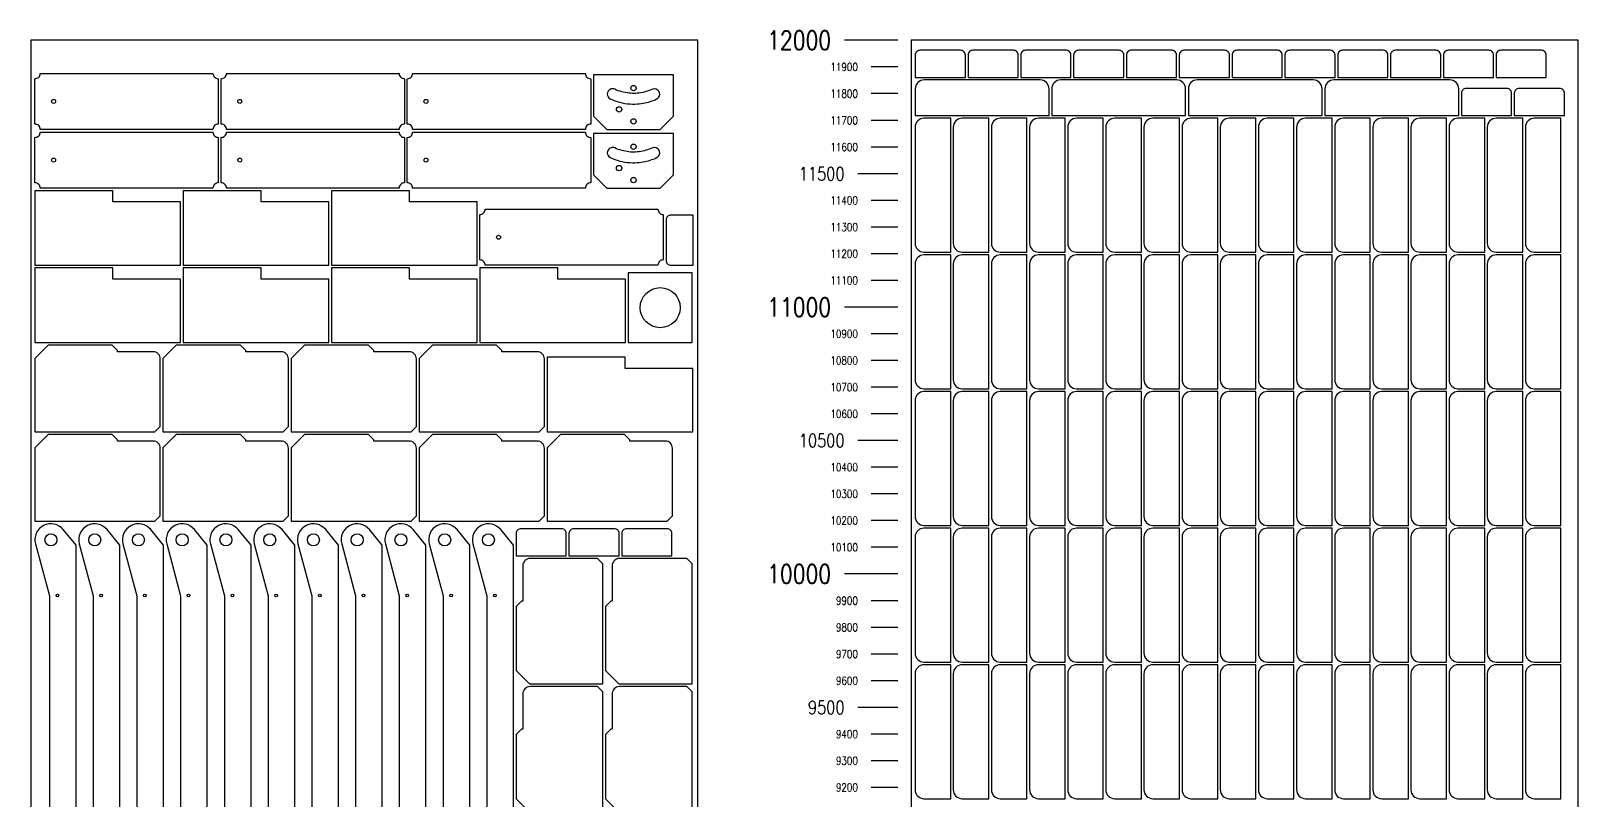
# Model space of a CAD drawing. Header units: millimetres. Extents: x 28039 to 145264, y 9873 to 40131.
# Drawn here: x 99216 to 105016, y 23548 to 26430 of the extents above; entities that cross this region are included whole.
import ezdxf
from ezdxf.enums import TextEntityAlignment as Align

# ---------------------------------------------------------------- set-up
doc = ezdxf.new("R2010")
doc.units = ezdxf.units.MM
doc.styles.add('EasyCutStyle', font='romans.shx', dxfattribs={"width": 0.8})

# ---------------------------------------------------------------- blocks, each defined once
blk = doc.blocks.new('LogoSheet_56180')
at = {"color": 1}
for p, q in [((-50, 12000), (-250, 12000)), ((-50, 11000), (-250, 11000)), ((-50, 10000), (-250, 10000))]:
    blk.add_line(p, q, dxfattribs=at)
at = {"color": 2}
for p, q in [((-50, 11900), (-150, 11900)), ((-50, 11800), (-150, 11800)), ((-50, 11700), (-150, 11700)), ((-50, 11600), (-150, 11600)), ((-50, 11400), (-150, 11400)), ((-50, 11300), (-150, 11300)), ((-50, 11200), (-150, 11200)), ((-50, 11100), (-150, 11100)), ((-50, 10900), (-150, 10900)), ((-50, 10800), (-150, 10800)), ((-50, 10700), (-150, 10700)), ((-50, 10600), (-150, 10600)), ((-50, 10400), (-150, 10400)), ((-50, 10300), (-150, 10300)), ((-50, 10200), (-150, 10200)), ((-50, 10100), (-150, 10100)), ((-50, 9900), (-150, 9900)), ((-50, 9800), (-150, 9800)), ((-50, 9700), (-150, 9700)), ((-50, 9600), (-150, 9600)), ((-50, 9400), (-150, 9400)), ((-50, 9300), (-150, 9300)), ((-50, 9200), (-150, 9200))]:
    blk.add_line(p, q, dxfattribs=at)
at = {"color": 7}
for p, q in [((-50, 11500), (-200, 11500)), ((-50, 10500), (-200, 10500)), ((-50, 9500), (-200, 9500))]:
    blk.add_line(p, q, dxfattribs=at)
at = {"color": 7, "style": 'EasyCutStyle', "width": 0.8}
for s, height, p in [('12000', 70, (-300, 12000)), ('11900', 30, (-200, 11900)), ('11800', 30, (-200, 11800)), ('11700', 30, (-200, 11700)), ('11600', 30, (-200, 11600)), ('11500', 50, (-250, 11500)), ('11400', 30, (-200, 11400)), ('11300', 30, (-200, 11300)), ('11200', 30, (-200, 11200)), ('11100', 30, (-200, 11100)), ('11000', 70, (-300, 11000)), ('10900', 30, (-200, 10900)), ('10800', 30, (-200, 10800)), ('10700', 30, (-200, 10700)), ('10600', 30, (-200, 10600)), ('10500', 50, (-250, 10500)), ('10400', 30, (-200, 10400)), ('10300', 30, (-200, 10300)), ('10200', 30, (-200, 10200)), ('10100', 30, (-200, 10100)), ('10000', 70, (-300, 10000)), ('9900', 30, (-200, 9900)), ('9800', 30, (-200, 9800)), ('9700', 30, (-200, 9700)), ('9600', 30, (-200, 9600)), ('9500', 50, (-250, 9500)), ('9400', 30, (-200, 9400)), ('9300', 30, (-200, 9300)), ('9200', 30, (-200, 9200))]:
    blk.add_text(s, height=height, dxfattribs=at).set_placement(p, align=Align.MIDDLE_RIGHT)
at = {"style": 'EasyCutStyle', "width": 0.8}
for tag, p in [('MATERIAL_SHEET', (232.8, -612.4)), ('DIMENSION_SHEET', (232.8, -692.4)), ('THICKNESS_SHEET', (232.8, -772.4)), ('NAME_SHEET', (232.8, -852.4)), ('ID_SHEET', (232.8, -932.4))]:
    blk.add_attdef(tag, p, '', height=40, dxfattribs=at)

msp = doc.modelspace()

# ---------------------------------------------------------------- linework, layer by layer
at = {"color": 34, "true_color": 0x945a17}
for points in [[(99215.9, 14395.1), (101715.9, 14395.1), (101715.9, 26395.1), (99215.9, 26395.1)], [(102515.9, 14395.1), (105015.9, 14395.1), (105015.9, 26395.1), (102515.9, 26395.1)]]:
    msp.add_lwpolyline(points, close=True, dxfattribs=at)
at = {"color": 2, "elevation": 0}
for points in [[(102530.9, 26256.1), (102718.9, 26256.1), (102718.9, 26339.8, 0.414214), (102700.9, 26357.8), (102548.9, 26357.8, 0.414214), (102530.9, 26339.8)], [(102728.9, 26256.1), (102916.9, 26256.1), (102916.9, 26339.8, 0.414214), (102898.9, 26357.8), (102746.9, 26357.8, 0.414214), (102728.9, 26339.8)], [(102926.9, 26256.1), (103114.9, 26256.1), (103114.9, 26339.8, 0.414214), (103096.9, 26357.8), (102944.9, 26357.8, 0.414214), (102926.9, 26339.8)], [(103124.9, 26256.1), (103312.9, 26256.1), (103312.9, 26339.8, 0.414214), (103294.9, 26357.8), (103142.9, 26357.8, 0.414214), (103124.9, 26339.8)], [(103322.9, 26256.1), (103510.9, 26256.1), (103510.9, 26339.8, 0.414214), (103492.9, 26357.8), (103340.9, 26357.8, 0.414214), (103322.9, 26339.8)], [(103520.9, 26256.1), (103708.9, 26256.1), (103708.9, 26339.8, 0.414214), (103690.9, 26357.8), (103538.9, 26357.8, 0.414214), (103520.9, 26339.8)], [(103718.9, 26256.1), (103906.9, 26256.1), (103906.9, 26339.8, 0.414214), (103888.9, 26357.8), (103736.9, 26357.8, 0.414214), (103718.9, 26339.8)], [(103916.9, 26256.1), (104104.9, 26256.1), (104104.9, 26339.8, 0.414214), (104086.9, 26357.8), (103934.9, 26357.8, 0.414214), (103916.9, 26339.8)], [(104114.9, 26256.1), (104302.9, 26256.1), (104302.9, 26339.8, 0.414214), (104284.9, 26357.8), (104132.9, 26357.8, 0.414214), (104114.9, 26339.8)], [(104312.9, 26256.1), (104500.9, 26256.1), (104500.9, 26339.8, 0.414214), (104482.9, 26357.8), (104330.9, 26357.8, 0.414214), (104312.9, 26339.8)], [(104510.9, 26256.1), (104698.9, 26256.1), (104698.9, 26339.8, 0.414214), (104680.9, 26357.8), (104528.9, 26357.8, 0.414214), (104510.9, 26339.8)], [(104708.9, 26256.1), (104896.9, 26256.1), (104896.9, 26339.8, 0.414214), (104878.9, 26357.8), (104726.9, 26357.8, 0.414214), (104708.9, 26339.8)], [(103032.5, 26213.2, 0.414302), (102999.2, 26246.5), (102564.2, 26246.5, 0.414302), (102530.9, 26213.2), (102530.9, 26113.1), (103032.5, 26113.1)], [(103544.5, 26213.2, 0.414302), (103511.2, 26246.5), (103076.2, 26246.5, 0.414302), (103042.9, 26213.2), (103042.9, 26113.1), (103544.5, 26113.1)], [(104056.5, 26213.2, 0.414302), (104023.2, 26246.5), (103588.2, 26246.5, 0.414302), (103554.9, 26213.2), (103554.9, 26113.1), (104056.5, 26113.1)], [(104568.5, 26213.2, 0.414302), (104535.2, 26246.5), (104100.2, 26246.5, 0.414302), (104066.9, 26213.2), (104066.9, 26113.1), (104568.5, 26113.1)], [(104578.9, 26113.1), (104766.9, 26113.1), (104766.9, 26196.8, 0.414214), (104748.9, 26214.8), (104596.9, 26214.8, 0.414214), (104578.9, 26196.8)], [(104776.9, 26113.1), (104964.9, 26113.1), (104964.9, 26196.8, 0.414214), (104946.9, 26214.8), (104794.9, 26214.8, 0.414214), (104776.9, 26196.8)], [(102563.8, 26102.8, 0.414302), (102530.5, 26069.5), (102530.5, 25634.4, 0.414302), (102563.8, 25601.1), (102663.9, 25601.1), (102663.9, 26102.8)], [(102706.8, 26102.8, 0.414302), (102673.5, 26069.5), (102673.5, 25634.4, 0.414302), (102706.8, 25601.1), (102806.9, 25601.1), (102806.9, 26102.8)], [(102849.8, 26102.8, 0.414302), (102816.5, 26069.5), (102816.5, 25634.4, 0.414302), (102849.8, 25601.1), (102949.9, 25601.1), (102949.9, 26102.8)], [(102992.8, 26102.8, 0.414302), (102959.5, 26069.5), (102959.5, 25634.4, 0.414302), (102992.8, 25601.1), (103092.9, 25601.1), (103092.9, 26102.8)], [(103135.8, 26102.8, 0.414302), (103102.5, 26069.5), (103102.5, 25634.4, 0.414302), (103135.8, 25601.1), (103235.9, 25601.1), (103235.9, 26102.8)], [(103278.8, 26102.8, 0.414302), (103245.5, 26069.5), (103245.5, 25634.4, 0.414302), (103278.8, 25601.1), (103378.9, 25601.1), (103378.9, 26102.8)], [(103421.8, 26102.8, 0.414302), (103388.5, 26069.5), (103388.5, 25634.4, 0.414302), (103421.8, 25601.1), (103521.9, 25601.1), (103521.9, 26102.8)], [(103564.8, 26102.8, 0.414302), (103531.5, 26069.5), (103531.5, 25634.4, 0.414302), (103564.8, 25601.1), (103664.9, 25601.1), (103664.9, 26102.8)], [(103707.8, 26102.8, 0.414302), (103674.5, 26069.5), (103674.5, 25634.4, 0.414302), (103707.8, 25601.1), (103807.9, 25601.1), (103807.9, 26102.8)], [(103850.8, 26102.8, 0.414302), (103817.5, 26069.5), (103817.5, 25634.4, 0.414302), (103850.8, 25601.1), (103950.9, 25601.1), (103950.9, 26102.8)], [(103993.8, 26102.8, 0.414302), (103960.5, 26069.5), (103960.5, 25634.4, 0.414302), (103993.8, 25601.1), (104093.9, 25601.1), (104093.9, 26102.8)], [(104136.8, 26102.8, 0.414302), (104103.5, 26069.5), (104103.5, 25634.4, 0.414302), (104136.8, 25601.1), (104236.9, 25601.1), (104236.9, 26102.8)], [(104279.8, 26102.8, 0.414302), (104246.5, 26069.5), (104246.5, 25634.4, 0.414302), (104279.8, 25601.1), (104379.9, 25601.1), (104379.9, 26102.8)], [(104422.8, 26102.8, 0.414302), (104389.5, 26069.5), (104389.5, 25634.4, 0.414302), (104422.8, 25601.1), (104522.9, 25601.1), (104522.9, 26102.8)], [(104565.8, 26102.8, 0.414302), (104532.5, 26069.5), (104532.5, 25634.4, 0.414302), (104565.8, 25601.1), (104665.9, 25601.1), (104665.9, 26102.8)], [(104708.8, 26102.8, 0.414302), (104675.5, 26069.5), (104675.5, 25634.4, 0.414302), (104708.8, 25601.1), (104808.9, 25601.1), (104808.9, 26102.8)], [(104851.8, 26102.8, 0.414302), (104818.5, 26069.5), (104818.5, 25634.4, 0.414302), (104851.8, 25601.1), (104951.9, 25601.1), (104951.9, 26102.8)], [(101698.9, 25552.1), (101698.9, 25740.1), (101615.2, 25740.1, 0.414214), (101597.2, 25722.1), (101597.2, 25570.1, 0.414214), (101615.2, 25552.1)], [(102563.8, 25590.8, 0.414302), (102530.5, 25557.5), (102530.5, 25122.4, 0.414302), (102563.8, 25089.1), (102663.9, 25089.1), (102663.9, 25590.8)], [(102706.8, 25590.8, 0.414302), (102673.5, 25557.5), (102673.5, 25122.4, 0.414302), (102706.8, 25089.1), (102806.9, 25089.1), (102806.9, 25590.8)], [(102849.8, 25590.8, 0.414302), (102816.5, 25557.5), (102816.5, 25122.4, 0.414302), (102849.8, 25089.1), (102949.9, 25089.1), (102949.9, 25590.8)], [(102992.8, 25590.8, 0.414302), (102959.5, 25557.5), (102959.5, 25122.4, 0.414302), (102992.8, 25089.1), (103092.9, 25089.1), (103092.9, 25590.8)], [(103135.8, 25590.8, 0.414302), (103102.5, 25557.5), (103102.5, 25122.4, 0.414302), (103135.8, 25089.1), (103235.9, 25089.1), (103235.9, 25590.8)], [(103278.8, 25590.8, 0.414302), (103245.5, 25557.5), (103245.5, 25122.4, 0.414302), (103278.8, 25089.1), (103378.9, 25089.1), (103378.9, 25590.8)], [(103421.8, 25590.8, 0.414302), (103388.5, 25557.5), (103388.5, 25122.4, 0.414302), (103421.8, 25089.1), (103521.9, 25089.1), (103521.9, 25590.8)], [(103564.8, 25590.8, 0.414302), (103531.5, 25557.5), (103531.5, 25122.4, 0.414302), (103564.8, 25089.1), (103664.9, 25089.1), (103664.9, 25590.8)], [(103707.8, 25590.8, 0.414302), (103674.5, 25557.5), (103674.5, 25122.4, 0.414302), (103707.8, 25089.1), (103807.9, 25089.1), (103807.9, 25590.8)], [(103850.8, 25590.8, 0.414302), (103817.5, 25557.5), (103817.5, 25122.4, 0.414302), (103850.8, 25089.1), (103950.9, 25089.1), (103950.9, 25590.8)], [(103993.8, 25590.8, 0.414302), (103960.5, 25557.5), (103960.5, 25122.4, 0.414302), (103993.8, 25089.1), (104093.9, 25089.1), (104093.9, 25590.8)], [(104136.8, 25590.8, 0.414302), (104103.5, 25557.5), (104103.5, 25122.4, 0.414302), (104136.8, 25089.1), (104236.9, 25089.1), (104236.9, 25590.8)], [(104279.8, 25590.8, 0.414302), (104246.5, 25557.5), (104246.5, 25122.4, 0.414302), (104279.8, 25089.1), (104379.9, 25089.1), (104379.9, 25590.8)], [(104422.8, 25590.8, 0.414302), (104389.5, 25557.5), (104389.5, 25122.4, 0.414302), (104422.8, 25089.1), (104522.9, 25089.1), (104522.9, 25590.8)], [(104565.8, 25590.8, 0.414302), (104532.5, 25557.5), (104532.5, 25122.4, 0.414302), (104565.8, 25089.1), (104665.9, 25089.1), (104665.9, 25590.8)], [(104708.8, 25590.8, 0.414302), (104675.5, 25557.5), (104675.5, 25122.4, 0.414302), (104708.8, 25089.1), (104808.9, 25089.1), (104808.9, 25590.8)], [(104851.8, 25590.8, 0.414302), (104818.5, 25557.5), (104818.5, 25122.4, 0.414302), (104851.8, 25089.1), (104951.9, 25089.1), (104951.9, 25590.8)], [(99230.9, 24928.1), (99680.9, 24928.1), (99700.9, 24948.1), (99700.9, 25201.1, 0.414214), (99673.9, 25228.1), (99540.9, 25228.1), (99540.9, 25233.1), (99520.9, 25253.1), (99280.9, 25253.1), (99230.9, 25203.1)], [(99710.9, 24928.1), (100160.9, 24928.1), (100180.9, 24948.1), (100180.9, 25201.1, 0.414214), (100153.9, 25228.1), (100020.9, 25228.1), (100020.9, 25233.1), (100000.9, 25253.1), (99760.9, 25253.1), (99710.9, 25203.1)], [(100190.9, 24928.1), (100640.9, 24928.1), (100660.9, 24948.1), (100660.9, 25201.1, 0.414214), (100633.9, 25228.1), (100500.9, 25228.1), (100500.9, 25233.1), (100480.9, 25253.1), (100240.9, 25253.1), (100190.9, 25203.1)], [(100670.9, 24928.1), (101120.9, 24928.1), (101140.9, 24948.1), (101140.9, 25201.1, 0.414214), (101113.9, 25228.1), (100980.9, 25228.1), (100980.9, 25233.1), (100960.9, 25253.1), (100720.9, 25253.1), (100670.9, 25203.1)], [(102563.8, 25078.8, 0.414302), (102530.5, 25045.5), (102530.5, 24610.4, 0.414302), (102563.8, 24577.1), (102663.9, 24577.1), (102663.9, 25078.8)], [(102706.8, 25078.8, 0.414302), (102673.5, 25045.5), (102673.5, 24610.4, 0.414302), (102706.8, 24577.1), (102806.9, 24577.1), (102806.9, 25078.8)], [(102849.8, 25078.8, 0.414302), (102816.5, 25045.5), (102816.5, 24610.4, 0.414302), (102849.8, 24577.1), (102949.9, 24577.1), (102949.9, 25078.8)], [(102992.8, 25078.8, 0.414302), (102959.5, 25045.5), (102959.5, 24610.4, 0.414302), (102992.8, 24577.1), (103092.9, 24577.1), (103092.9, 25078.8)], [(103135.8, 25078.8, 0.414302), (103102.5, 25045.5), (103102.5, 24610.4, 0.414302), (103135.8, 24577.1), (103235.9, 24577.1), (103235.9, 25078.8)], [(103278.8, 25078.8, 0.414302), (103245.5, 25045.5), (103245.5, 24610.4, 0.414302), (103278.8, 24577.1), (103378.9, 24577.1), (103378.9, 25078.8)], [(103421.8, 25078.8, 0.414302), (103388.5, 25045.5), (103388.5, 24610.4, 0.414302), (103421.8, 24577.1), (103521.9, 24577.1), (103521.9, 25078.8)], [(103564.8, 25078.8, 0.414302), (103531.5, 25045.5), (103531.5, 24610.4, 0.414302), (103564.8, 24577.1), (103664.9, 24577.1), (103664.9, 25078.8)], [(103707.8, 25078.8, 0.414302), (103674.5, 25045.5), (103674.5, 24610.4, 0.414302), (103707.8, 24577.1), (103807.9, 24577.1), (103807.9, 25078.8)], [(103850.8, 25078.8, 0.414302), (103817.5, 25045.5), (103817.5, 24610.4, 0.414302), (103850.8, 24577.1), (103950.9, 24577.1), (103950.9, 25078.8)], [(103993.8, 25078.8, 0.414302), (103960.5, 25045.5), (103960.5, 24610.4, 0.414302), (103993.8, 24577.1), (104093.9, 24577.1), (104093.9, 25078.8)], [(104136.8, 25078.8, 0.414302), (104103.5, 25045.5), (104103.5, 24610.4, 0.414302), (104136.8, 24577.1), (104236.9, 24577.1), (104236.9, 25078.8)], [(104279.8, 25078.8, 0.414302), (104246.5, 25045.5), (104246.5, 24610.4, 0.414302), (104279.8, 24577.1), (104379.9, 24577.1), (104379.9, 25078.8)], [(104422.8, 25078.8, 0.414302), (104389.5, 25045.5), (104389.5, 24610.4, 0.414302), (104422.8, 24577.1), (104522.9, 24577.1), (104522.9, 25078.8)], [(104565.8, 25078.8, 0.414302), (104532.5, 25045.5), (104532.5, 24610.4, 0.414302), (104565.8, 24577.1), (104665.9, 24577.1), (104665.9, 25078.8)], [(104708.8, 25078.8, 0.414302), (104675.5, 25045.5), (104675.5, 24610.4, 0.414302), (104708.8, 24577.1), (104808.9, 24577.1), (104808.9, 25078.8)], [(104851.8, 25078.8, 0.414302), (104818.5, 25045.5), (104818.5, 24610.4, 0.414302), (104851.8, 24577.1), (104951.9, 24577.1), (104951.9, 25078.8)], [(99230.9, 24593.1), (99680.9, 24593.1), (99700.9, 24613.1), (99700.9, 24866.1, 0.414214), (99673.9, 24893.1), (99540.9, 24893.1), (99540.9, 24898.1), (99520.9, 24918.1), (99280.9, 24918.1), (99230.9, 24868.1)], [(99710.9, 24593.1), (100160.9, 24593.1), (100180.9, 24613.1), (100180.9, 24866.1, 0.414214), (100153.9, 24893.1), (100020.9, 24893.1), (100020.9, 24898.1), (100000.9, 24918.1), (99760.9, 24918.1), (99710.9, 24868.1)], [(100190.9, 24593.1), (100640.9, 24593.1), (100660.9, 24613.1), (100660.9, 24866.1, 0.414214), (100633.9, 24893.1), (100500.9, 24893.1), (100500.9, 24898.1), (100480.9, 24918.1), (100240.9, 24918.1), (100190.9, 24868.1)], [(100670.9, 24593.1), (101120.9, 24593.1), (101140.9, 24613.1), (101140.9, 24866.1, 0.414214), (101113.9, 24893.1), (100980.9, 24893.1), (100980.9, 24898.1), (100960.9, 24918.1), (100720.9, 24918.1), (100670.9, 24868.1)], [(101150.9, 24593.1), (101600.9, 24593.1), (101620.9, 24613.1), (101620.9, 24866.1, 0.414214), (101593.9, 24893.1), (101460.9, 24893.1), (101460.9, 24898.1), (101440.9, 24918.1), (101200.9, 24918.1), (101150.9, 24868.1)], [(99232.9, 24507.6), (99284.9, 24313.7), (99284.9, 23503.1), (99384.9, 23503.1), (99384.9, 24503.1), (99337.3, 24561.2, 0.80729)], [(99396.9, 24507.6), (99448.9, 24313.7), (99448.9, 23503.1), (99548.9, 23503.1), (99548.9, 24503.1), (99501.3, 24561.2, 0.80729)], [(99560.9, 24507.6), (99612.9, 24313.7), (99612.9, 23503.1), (99712.9, 23503.1), (99712.9, 24503.1), (99665.3, 24561.2, 0.80729)], [(99724.9, 24507.6), (99776.9, 24313.7), (99776.9, 23503.1), (99876.9, 23503.1), (99876.9, 24503.1), (99829.3, 24561.2, 0.80729)], [(99888.9, 24507.6), (99940.9, 24313.7), (99940.9, 23503.1), (100040.9, 23503.1), (100040.9, 24503.1), (99993.3, 24561.2, 0.80729)], [(100052.9, 24507.6), (100104.9, 24313.7), (100104.9, 23503.1), (100204.9, 23503.1), (100204.9, 24503.1), (100157.3, 24561.2, 0.80729)], [(100216.9, 24507.6), (100268.9, 24313.7), (100268.9, 23503.1), (100368.9, 23503.1), (100368.9, 24503.1), (100321.3, 24561.2, 0.80729)], [(100380.9, 24507.6), (100432.9, 24313.7), (100432.9, 23503.1), (100532.9, 23503.1), (100532.9, 24503.1), (100485.3, 24561.2, 0.80729)], [(100544.9, 24507.6), (100596.9, 24313.7), (100596.9, 23503.1), (100696.9, 23503.1), (100696.9, 24503.1), (100649.3, 24561.2, 0.80729)], [(100708.9, 24507.6), (100760.9, 24313.7), (100760.9, 23503.1), (100860.9, 23503.1), (100860.9, 24503.1), (100813.3, 24561.2, 0.80729)], [(100872.9, 24507.6), (100924.9, 24313.7), (100924.9, 23503.1), (101024.9, 23503.1), (101024.9, 24503.1), (100977.3, 24561.2, 0.80729)], [(101034.9, 24463.1), (101222.9, 24463.1), (101222.9, 24546.8, 0.414214), (101204.9, 24564.8), (101052.9, 24564.8, 0.414214), (101034.9, 24546.8)], [(101232.9, 24463.1), (101420.9, 24463.1), (101420.9, 24546.8, 0.414214), (101402.9, 24564.8), (101250.9, 24564.8, 0.414214), (101232.9, 24546.8)], [(101430.9, 24463.1), (101618.9, 24463.1), (101618.9, 24546.8, 0.414214), (101600.9, 24564.8), (101448.9, 24564.8, 0.414214), (101430.9, 24546.8)], [(102563.8, 24566.8, 0.414302), (102530.5, 24533.5), (102530.5, 24098.4, 0.414302), (102563.8, 24065.1), (102663.9, 24065.1), (102663.9, 24566.8)], [(102706.8, 24566.8, 0.414302), (102673.5, 24533.5), (102673.5, 24098.4, 0.414302), (102706.8, 24065.1), (102806.9, 24065.1), (102806.9, 24566.8)], [(102849.8, 24566.8, 0.414302), (102816.5, 24533.5), (102816.5, 24098.4, 0.414302), (102849.8, 24065.1), (102949.9, 24065.1), (102949.9, 24566.8)], [(102992.8, 24566.8, 0.414302), (102959.5, 24533.5), (102959.5, 24098.4, 0.414302), (102992.8, 24065.1), (103092.9, 24065.1), (103092.9, 24566.8)], [(103135.8, 24566.8, 0.414302), (103102.5, 24533.5), (103102.5, 24098.4, 0.414302), (103135.8, 24065.1), (103235.9, 24065.1), (103235.9, 24566.8)], [(103278.8, 24566.8, 0.414302), (103245.5, 24533.5), (103245.5, 24098.4, 0.414302), (103278.8, 24065.1), (103378.9, 24065.1), (103378.9, 24566.8)], [(103421.8, 24566.8, 0.414302), (103388.5, 24533.5), (103388.5, 24098.4, 0.414302), (103421.8, 24065.1), (103521.9, 24065.1), (103521.9, 24566.8)], [(103564.8, 24566.8, 0.414302), (103531.5, 24533.5), (103531.5, 24098.4, 0.414302), (103564.8, 24065.1), (103664.9, 24065.1), (103664.9, 24566.8)], [(103707.8, 24566.8, 0.414302), (103674.5, 24533.5), (103674.5, 24098.4, 0.414302), (103707.8, 24065.1), (103807.9, 24065.1), (103807.9, 24566.8)], [(103850.8, 24566.8, 0.414302), (103817.5, 24533.5), (103817.5, 24098.4, 0.414302), (103850.8, 24065.1), (103950.9, 24065.1), (103950.9, 24566.8)], [(103993.8, 24566.8, 0.414302), (103960.5, 24533.5), (103960.5, 24098.4, 0.414302), (103993.8, 24065.1), (104093.9, 24065.1), (104093.9, 24566.8)], [(104136.8, 24566.8, 0.414302), (104103.5, 24533.5), (104103.5, 24098.4, 0.414302), (104136.8, 24065.1), (104236.9, 24065.1), (104236.9, 24566.8)], [(104279.8, 24566.8, 0.414302), (104246.5, 24533.5), (104246.5, 24098.4, 0.414302), (104279.8, 24065.1), (104379.9, 24065.1), (104379.9, 24566.8)], [(104422.8, 24566.8, 0.414302), (104389.5, 24533.5), (104389.5, 24098.4, 0.414302), (104422.8, 24065.1), (104522.9, 24065.1), (104522.9, 24566.8)], [(104565.8, 24566.8, 0.414302), (104532.5, 24533.5), (104532.5, 24098.4, 0.414302), (104565.8, 24065.1), (104665.9, 24065.1), (104665.9, 24566.8)], [(104708.8, 24566.8, 0.414302), (104675.5, 24533.5), (104675.5, 24098.4, 0.414302), (104708.8, 24065.1), (104808.9, 24065.1), (104808.9, 24566.8)], [(104851.8, 24566.8, 0.414302), (104818.5, 24533.5), (104818.5, 24098.4, 0.414302), (104851.8, 24065.1), (104951.9, 24065.1), (104951.9, 24566.8)], [(101359.9, 23983.1), (101359.9, 24433.1), (101339.9, 24453.1), (101086.9, 24453.1, 0.414214), (101059.9, 24426.1), (101059.9, 24293.1), (101054.9, 24293.1), (101034.9, 24273.1), (101034.9, 24033.1), (101084.9, 23983.1)], [(101694.9, 23983.1), (101694.9, 24433.1), (101674.9, 24453.1), (101421.9, 24453.1, 0.414214), (101394.9, 24426.1), (101394.9, 24293.1), (101389.9, 24293.1), (101369.9, 24273.1), (101369.9, 24033.1), (101419.9, 23983.1)], [(102563.8, 24054.8, 0.414302), (102530.5, 24021.5), (102530.5, 23586.4, 0.414302), (102563.8, 23553.1), (102663.9, 23553.1), (102663.9, 24054.8)], [(102706.8, 24054.8, 0.414302), (102673.5, 24021.5), (102673.5, 23586.4, 0.414302), (102706.8, 23553.1), (102806.9, 23553.1), (102806.9, 24054.8)], [(102849.8, 24054.8, 0.414302), (102816.5, 24021.5), (102816.5, 23586.4, 0.414302), (102849.8, 23553.1), (102949.9, 23553.1), (102949.9, 24054.8)], [(102992.8, 24054.8, 0.414302), (102959.5, 24021.5), (102959.5, 23586.4, 0.414302), (102992.8, 23553.1), (103092.9, 23553.1), (103092.9, 24054.8)], [(103135.8, 24054.8, 0.414302), (103102.5, 24021.5), (103102.5, 23586.4, 0.414302), (103135.8, 23553.1), (103235.9, 23553.1), (103235.9, 24054.8)], [(103278.8, 24054.8, 0.414302), (103245.5, 24021.5), (103245.5, 23586.4, 0.414302), (103278.8, 23553.1), (103378.9, 23553.1), (103378.9, 24054.8)], [(103421.8, 24054.8, 0.414302), (103388.5, 24021.5), (103388.5, 23586.4, 0.414302), (103421.8, 23553.1), (103521.9, 23553.1), (103521.9, 24054.8)], [(103564.8, 24054.8, 0.414302), (103531.5, 24021.5), (103531.5, 23586.4, 0.414302), (103564.8, 23553.1), (103664.9, 23553.1), (103664.9, 24054.8)], [(103707.8, 24054.8, 0.414302), (103674.5, 24021.5), (103674.5, 23586.4, 0.414302), (103707.8, 23553.1), (103807.9, 23553.1), (103807.9, 24054.8)], [(103850.8, 24054.8, 0.414302), (103817.5, 24021.5), (103817.5, 23586.4, 0.414302), (103850.8, 23553.1), (103950.9, 23553.1), (103950.9, 24054.8)], [(103993.8, 24054.8, 0.414302), (103960.5, 24021.5), (103960.5, 23586.4, 0.414302), (103993.8, 23553.1), (104093.9, 23553.1), (104093.9, 24054.8)], [(104136.8, 24054.8, 0.414302), (104103.5, 24021.5), (104103.5, 23586.4, 0.414302), (104136.8, 23553.1), (104236.9, 23553.1), (104236.9, 24054.8)], [(104279.8, 24054.8, 0.414302), (104246.5, 24021.5), (104246.5, 23586.4, 0.414302), (104279.8, 23553.1), (104379.9, 23553.1), (104379.9, 24054.8)], [(104422.8, 24054.8, 0.414302), (104389.5, 24021.5), (104389.5, 23586.4, 0.414302), (104422.8, 23553.1), (104522.9, 23553.1), (104522.9, 24054.8)], [(104565.8, 24054.8, 0.414302), (104532.5, 24021.5), (104532.5, 23586.4, 0.414302), (104565.8, 23553.1), (104665.9, 23553.1), (104665.9, 24054.8)], [(104708.8, 24054.8, 0.414302), (104675.5, 24021.5), (104675.5, 23586.4, 0.414302), (104708.8, 23553.1), (104808.9, 23553.1), (104808.9, 24054.8)], [(104851.8, 24054.8, 0.414302), (104818.5, 24021.5), (104818.5, 23586.4, 0.414302), (104851.8, 23553.1), (104951.9, 23553.1), (104951.9, 24054.8)], [(101359.9, 23503.1), (101359.9, 23953.1), (101339.9, 23973.1), (101086.9, 23973.1, 0.414214), (101059.9, 23946.1), (101059.9, 23813.1), (101054.9, 23813.1), (101034.9, 23793.1), (101034.9, 23553.1), (101084.9, 23503.1)], [(101694.9, 23503.1), (101694.9, 23953.1), (101674.9, 23973.1), (101421.9, 23973.1, 0.414214), (101394.9, 23946.1), (101394.9, 23813.1), (101389.9, 23813.1), (101369.9, 23793.1), (101369.9, 23553.1), (101419.9, 23503.1)]]:
    msp.add_lwpolyline(points, format="xyb", close=True, dxfattribs=at)
at = {"color": 1, "elevation": 0}
for points in [[(99230.9, 26081.1), (99230.9, 26251.1, 0.414214), (99250.9, 26271.1), (99898.4, 26271.1, 0.414214), (99918.4, 26251.1), (99918.4, 26081.1, 0.414214), (99898.4, 26061.1), (99250.9, 26061.1, 0.414214)], [(99928.9, 26081.1), (99928.9, 26251.1, 0.414214), (99948.9, 26271.1), (100596.4, 26271.1, 0.414214), (100616.4, 26251.1), (100616.4, 26081.1, 0.414214), (100596.4, 26061.1), (99948.9, 26061.1, 0.414214)], [(100626.9, 26081.1), (100626.9, 26251.1, 0.414214), (100646.9, 26271.1), (101294.4, 26271.1, 0.414214), (101314.4, 26251.1), (101314.4, 26081.1, 0.414214), (101294.4, 26061.1), (100646.9, 26061.1, 0.414214)], [(99230.9, 25861.1), (99230.9, 26031.1, 0.414214), (99250.9, 26051.1), (99898.4, 26051.1, 0.414214), (99918.4, 26031.1), (99918.4, 25861.1, 0.414214), (99898.4, 25841.1), (99250.9, 25841.1, 0.414214)], [(99928.9, 25861.1), (99928.9, 26031.1, 0.414214), (99948.9, 26051.1), (100596.4, 26051.1, 0.414214), (100616.4, 26031.1), (100616.4, 25861.1, 0.414214), (100596.4, 25841.1), (99948.9, 25841.1, 0.414214)], [(100626.9, 25861.1), (100626.9, 26031.1, 0.414214), (100646.9, 26051.1), (101294.4, 26051.1, 0.414214), (101314.4, 26031.1), (101314.4, 25861.1, 0.414214), (101294.4, 25841.1), (100646.9, 25841.1, 0.414214)], [(100898.9, 25572.1), (100898.9, 25742.1, 0.414214), (100918.9, 25762.1), (101566.4, 25762.1, 0.414214), (101586.4, 25742.1), (101586.4, 25572.1, 0.414214), (101566.4, 25552.1), (100918.9, 25552.1, 0.414214)]]:
    msp.add_lwpolyline(points, format="xyb", close=True, dxfattribs=at)
at = {"color": 2}
for points in [[(101324.9, 26111.1), (101374.9, 26061.1), (101574.9, 26061.1), (101624.9, 26111.1), (101624.9, 26266.1), (101324.9, 26266.1)], [(101324.9, 25891.1), (101374.9, 25841.1), (101574.9, 25841.1), (101624.9, 25891.1), (101624.9, 26046.1), (101324.9, 26046.1)], [(99230.9, 25552.1), (99777, 25552.1), (99777, 25789.2), (99523, 25789.2), (99523, 25831.5), (99230.9, 25831.5)], [(99786.9, 25552.1), (100333, 25552.1), (100333, 25789.2), (100079, 25789.2), (100079, 25831.5), (99786.9, 25831.5)], [(100342.9, 25552.1), (100889, 25552.1), (100889, 25789.2), (100635, 25789.2), (100635, 25831.5), (100342.9, 25831.5)], [(99230.9, 25263.1), (99777, 25263.1), (99777, 25500.2), (99523, 25500.2), (99523, 25542.5), (99230.9, 25542.5)], [(99786.9, 25263.1), (100333, 25263.1), (100333, 25500.2), (100079, 25500.2), (100079, 25542.5), (99786.9, 25542.5)], [(100342.9, 25263.1), (100889, 25263.1), (100889, 25500.2), (100635, 25500.2), (100635, 25542.5), (100342.9, 25542.5)], [(100898.9, 25263.1), (101445, 25263.1), (101445, 25500.2), (101191, 25500.2), (101191, 25542.5), (100898.9, 25542.5)], [(101694.9, 25263.1), (101694.9, 25523.1), (101454.9, 25523.1), (101454.9, 25263.1)], [(101150.9, 24928.1), (101697, 24928.1), (101697, 25165.2), (101443, 25165.2), (101443, 25207.5), (101150.9, 25207.5)]]:
    msp.add_lwpolyline(points, close=True, dxfattribs=at)
at = {"color": 4}
for points in [[(101511.2, 26159.3, 0.064702), (101561.5, 26175.3), (101563.2, 26176.2), (101566.2, 26178.3), (101569, 26181.3), (101571, 26184.6), (101572.3, 26188.1), (101573, 26191.7, 0.335222), (101560.2, 26212.1), (101555.4, 26213.4), (101553, 26213.5), (101546.9, 26212.5), (101533.2, 26206.8, -0.03753), (101509.5, 26199.8, -0.042232), (101481.9, 26196.3, -0.036978), (101457.5, 26197, -0.08291), (101405.2, 26211.6), (101401.5, 26212.9), (101398.1, 26213.4), (101395.1, 26213.4), (101391.1, 26212.7), (101387.5, 26211.2, 0.599634), (101387.1, 26175.9), (101405.1, 26168.4, 0.093708), (101480.3, 26156.2, 0.037885)], [(101511.2, 25939.3, 0.064702), (101561.5, 25955.3), (101563.2, 25956.2), (101566.2, 25958.3), (101569, 25961.3), (101571, 25964.6), (101572.3, 25968.1), (101573, 25971.7, 0.335222), (101560.2, 25992.1), (101555.4, 25993.4), (101553, 25993.5), (101546.9, 25992.5), (101533.2, 25986.8, -0.03753), (101509.5, 25979.8, -0.042232), (101481.9, 25976.3, -0.036978), (101457.5, 25977, -0.08291), (101405.2, 25991.6), (101401.5, 25992.9), (101398.1, 25993.4), (101395.1, 25993.4), (101391.1, 25992.7), (101387.5, 25991.2, 0.599634), (101387.1, 25955.9), (101405.1, 25948.4, 0.093708), (101480.3, 25936.2, 0.037885)]]:
    msp.add_lwpolyline(points, format="xyb", close=True, dxfattribs=at)
for centre, radius in [((101474.9, 26216.1), 10), ((99300.9, 26166.1, 0), 7.5), ((99998.9, 26166.1, 0), 7.5), ((100696.9, 26166.1, 0), 7.5), ((101420.9, 26136.1), 10), ((101474.9, 26091.1), 10), ((101474.9, 25996.1), 10), ((99300.9, 25946.1, 0), 7.5), ((99998.9, 25946.1, 0), 7.5), ((100696.9, 25946.1, 0), 7.5), ((101420.9, 25916.1), 10), ((101474.9, 25871.1), 10), ((100968.9, 25657.1, 0), 7.5), ((101574.9, 25393.1), 75), ((99290.9, 24523.1, 0), 22.5), ((99454.9, 24523.1, 0), 22.5), ((99618.9, 24523.1, 0), 22.5), ((99782.9, 24523.1, 0), 22.5), ((99946.9, 24523.1, 0), 22.5), ((100110.9, 24523.1, 0), 22.5), ((100274.9, 24523.1, 0), 22.5), ((100438.9, 24523.1, 0), 22.5), ((100602.9, 24523.1, 0), 22.5), ((100766.9, 24523.1, 0), 22.5), ((100930.9, 24523.1, 0), 22.5), ((99314.9, 24314.1, 0), 5), ((99478.9, 24314.1, 0), 5), ((99642.9, 24314.1, 0), 5), ((99806.9, 24314.1, 0), 5), ((99970.9, 24314.1, 0), 5), ((100134.9, 24314.1, 0), 5), ((100298.9, 24314.1, 0), 5), ((100462.9, 24314.1, 0), 5), ((100626.9, 24314.1, 0), 5), ((100790.9, 24314.1, 0), 5), ((100954.9, 24314.1, 0), 5)]:
    msp.add_circle(centre, radius, dxfattribs=at)

# ---------------------------------------------------------------- block references
msp.add_blockref('LogoSheet_56180', (102515.9, 14395.1))

doc.saveas('drawing.dxf')
